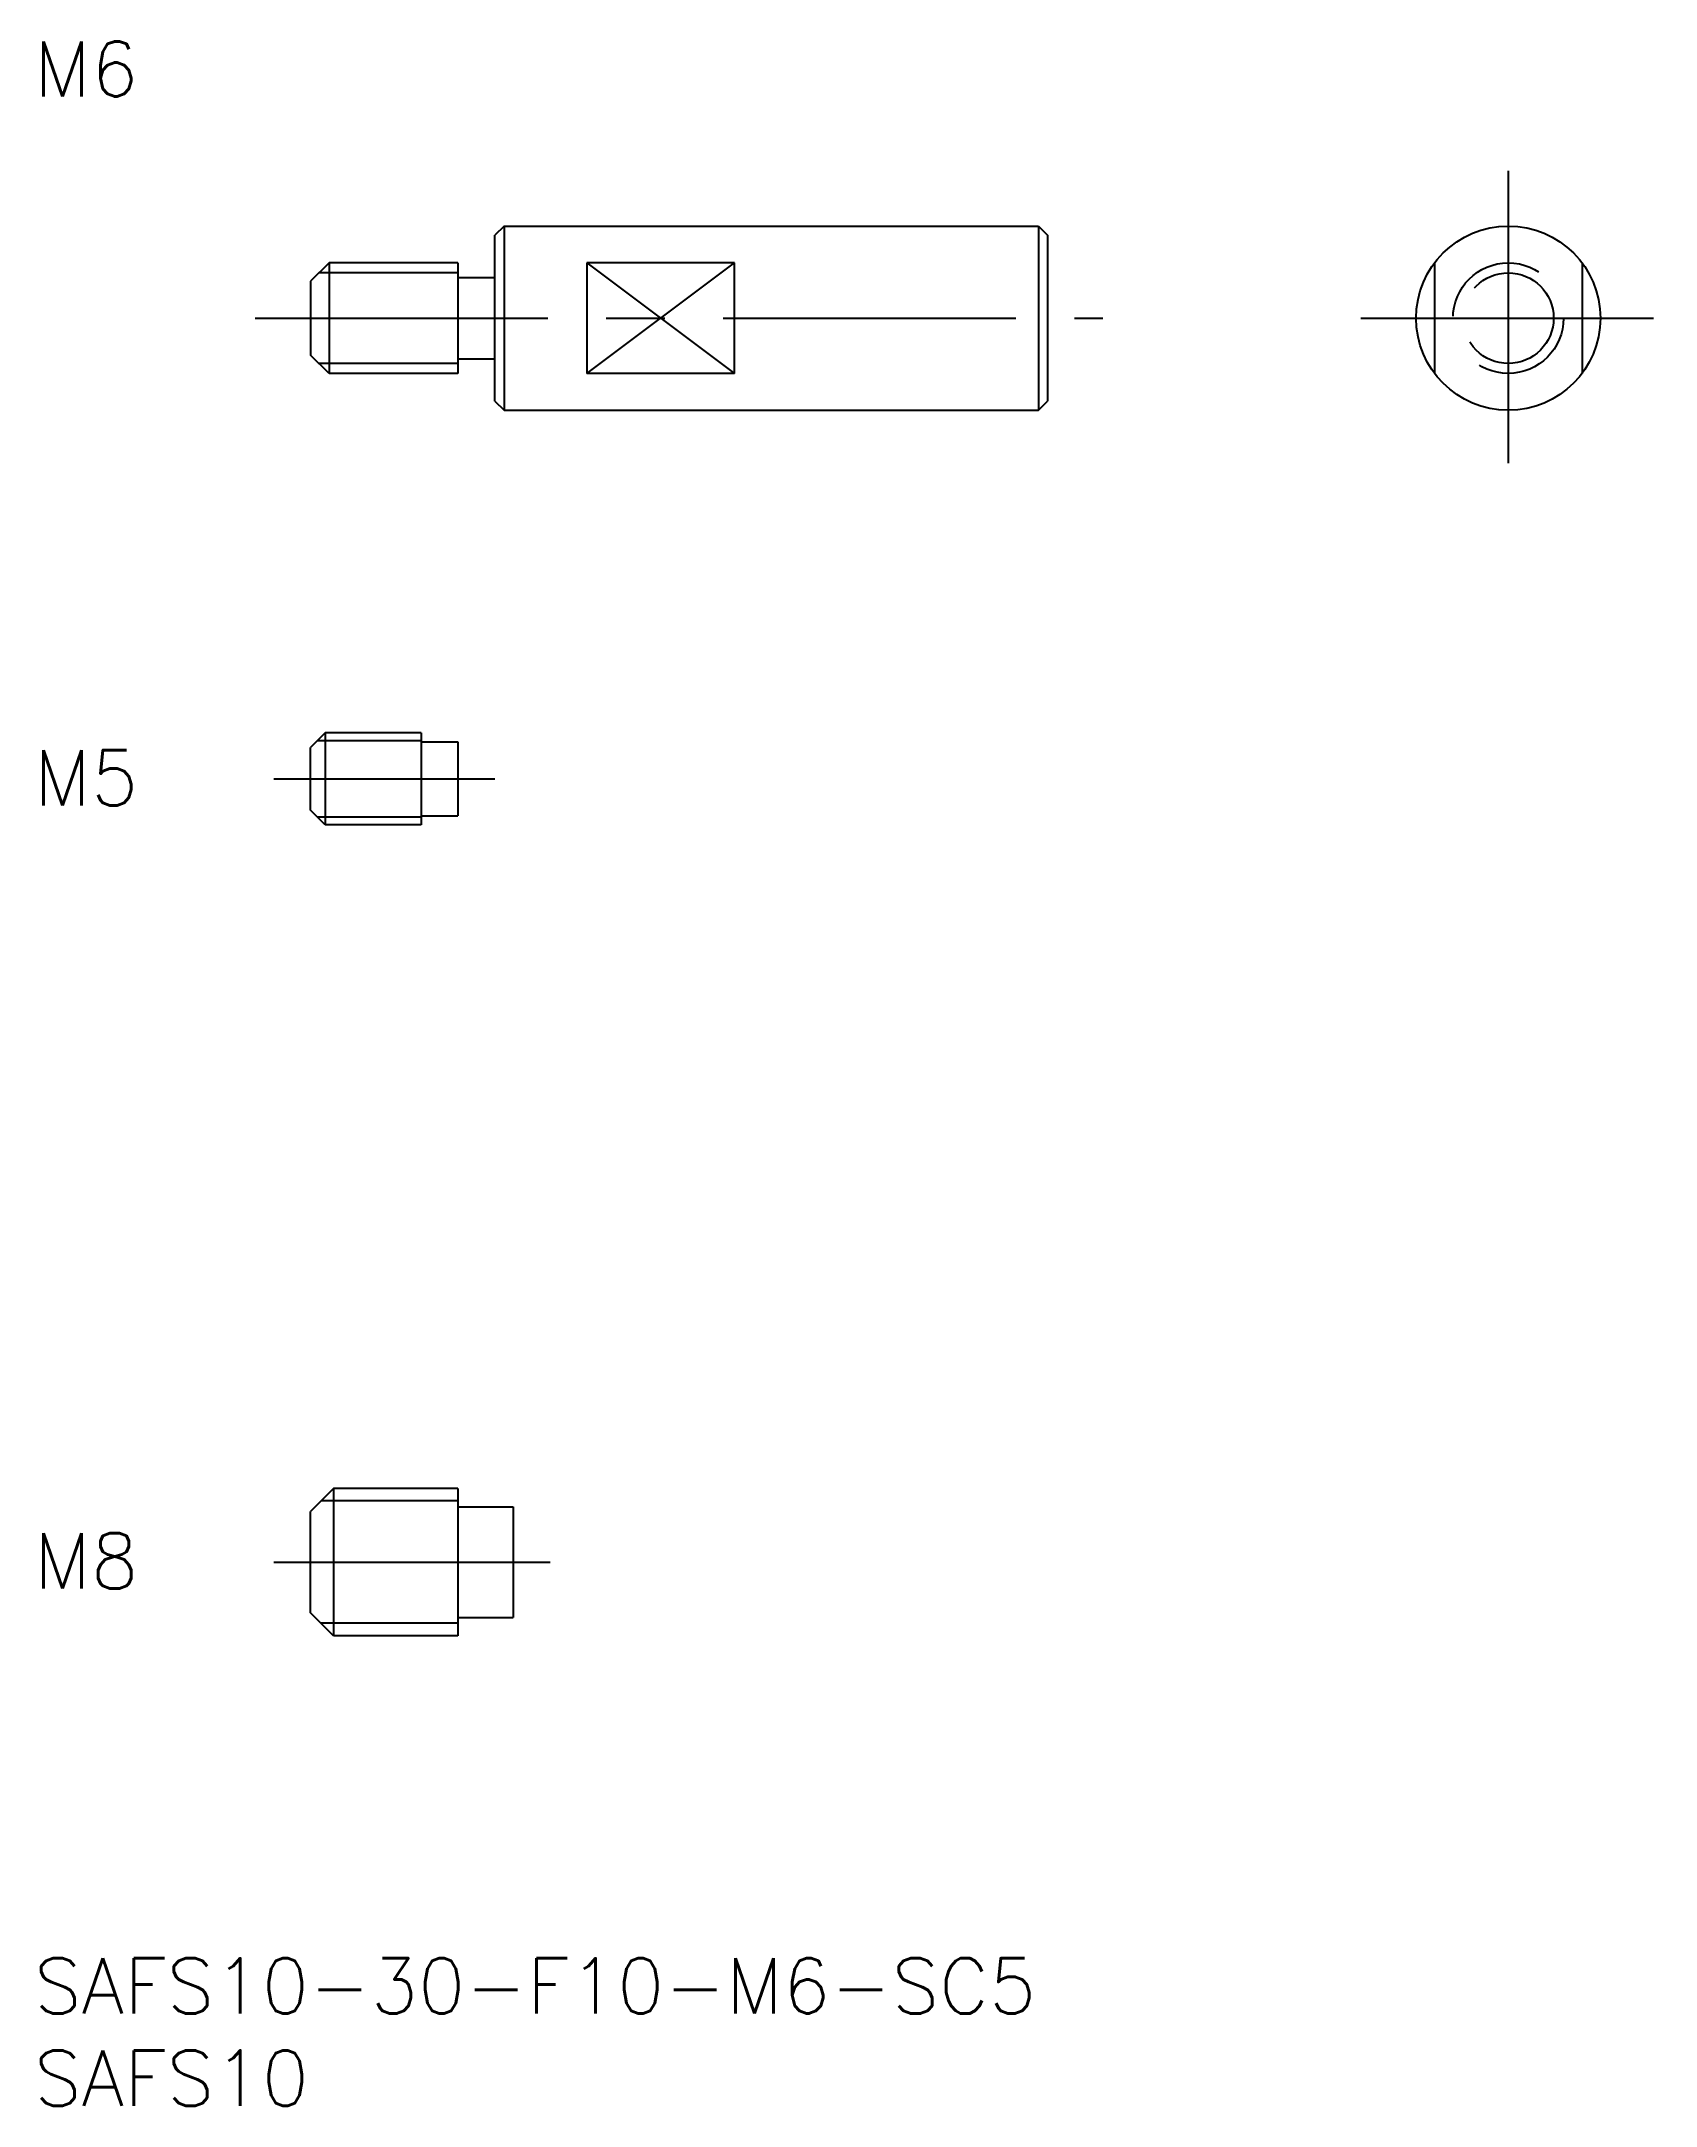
# Model space of a CAD drawing. Extents: x 0 to 88, y -8 to 104.
import ezdxf

# ---------------------------------------------------------------- set-up
doc = ezdxf.new("R2010")
doc.units = 0
doc.header["$LTSCALE"] = 0.5
doc.linetypes.add('CENTER', pattern=[50.8, 31.75, -6.35, 6.35, -6.35])
doc.linetypes.add('DASHED', pattern=[19.05, 12.7, -6.35])
for name, color, linetype in [('MSM_CENTER', 1, 'CENTER'), ('MSM_CONTINUOUS', 7, 'CONTINUOUS'), ('MSM_DASHED', 4, 'DASHED'), ('MSM_NARROW', 5, 'CONTINUOUS'), ('MSM_PART_NUMBER', 7, 'CONTINUOUS')]:
    doc.layers.add(name, color=color, linetype=linetype)
doc.styles.get("Standard").update_dxf_attribs({"font": 'txt.shx', "height": 1, "bigfont": 'bigfont.shx'})

# ---------------------------------------------------------------- blocks, each defined once
blk = doc.blocks.new('*U8')
at = {"layer": 'MSM_PART_NUMBER'}
blk.add_text('SAFS10-30-F10-M6-SC5', height=3, dxfattribs=at).set_placement((0, -3))
blk = doc.blocks.new('*U9')
at = {"layer": 'MSM_PART_NUMBER'}
blk.add_text('SAFS10', height=3, dxfattribs=at).set_placement((0, -8))
blk = doc.blocks.new('*U10')
at = {"layer": 'MSM_PART_NUMBER'}
blk.add_text('M8', height=3, dxfattribs=at).set_placement((0, 20.06))
blk = doc.blocks.new('*U11')
at = {"layer": 'MSM_PART_NUMBER'}
blk.add_text('M6', height=3, dxfattribs=at).set_placement((0, 101.02))
blk = doc.blocks.new('*U12')
at = {"layer": 'MSM_PART_NUMBER'}
blk.add_text('M5', height=3, dxfattribs=at).set_placement((0, 62.56))

msp = doc.modelspace()

# ---------------------------------------------------------------- linework, layer by layer
at = {"layer": 'MSM_CENTER'}
for p, q in [((80, 97), (80, 81)), ((12, 89), (58, 89)), ((72, 89), (88, 89)), ((13, 64), (25, 64)), ((13, 21.5), (28, 21.5))]:
    msp.add_line(p, q, dxfattribs=at)
at = {"layer": 'MSM_CONTINUOUS'}
for p, q in [((25.5, 94), (25, 93.5)), ((25, 84.5), (25, 93.5)), ((25.5, 94), (54.5, 94)), ((25.5, 94), (25.5, 84)), ((54.5, 94), (54.5, 84)), ((54.5, 94), (55, 93.5)), ((55, 93.5), (55, 84.5)), ((16, 92), (15, 91)), ((23, 92), (16, 92)), ((16, 92), (16, 86)), ((23, 92), (23, 86)), ((38, 92), (30, 92)), ((30, 92), (30, 86)), ((38, 86), (38, 92)), ((15, 91), (15, 87)), ((23, 91.2), (25, 91.2)), ((16, 86), (15, 87)), ((23, 86.8), (25, 86.8)), ((23, 86), (16, 86)), ((38, 86), (30, 86)), ((25, 84.5), (25.5, 84)), ((54.5, 84), (55, 84.5)), ((25.5, 84), (54.5, 84)), ((15.8, 66.5), (15, 65.7)), ((21, 66.5), (15.8, 66.5)), ((15.8, 66.5), (15.8, 61.5)), ((21, 66.5), (21, 61.5)), ((15, 62.3), (15, 65.7)), ((21, 66), (23, 66)), ((23, 66), (23, 62)), ((15.8, 61.5), (15, 62.3)), ((21, 62), (23, 62)), ((21, 61.5), (15.8, 61.5)), ((16.25, 25.5), (15, 24.25)), ((23, 25.5), (16.25, 25.5)), ((16.25, 25.5), (16.25, 17.5)), ((23, 25.5), (23, 17.5)), ((15, 18.75), (15, 24.25)), ((23, 24.5), (26, 24.5)), ((26, 24.5), (26, 18.5)), ((16.25, 17.5), (15, 18.75)), ((23, 18.5), (26, 18.5)), ((23, 17.5), (16.25, 17.5))]:
    msp.add_line(p, q, dxfattribs=at)
msp.add_circle((80, 89), 5, dxfattribs=at)
at = {"layer": 'MSM_DASHED'}
for p, q in [((76, 92), (76, 86)), ((84, 92), (84, 86))]:
    msp.add_line(p, q, dxfattribs=at)
for radius in [3, 2.46]:
    msp.add_circle((80, 89), radius, dxfattribs=at)
at = {"layer": 'MSM_NARROW'}
for p, q in [((30, 86), (38, 92)), ((30, 92), (38, 86)), ((23, 91.46), (15.46, 91.46)), ((23, 86.54), (15.46, 86.54)), ((21, 66.07), (15.37, 66.07)), ((21, 61.93), (15.37, 61.93)), ((23, 24.82), (15.57, 24.82)), ((23, 18.18), (15.57, 18.18))]:
    msp.add_line(p, q, dxfattribs=at)

# ---------------------------------------------------------------- block references
at = {"layer": 'MSM_CONTINUOUS'}
for name in ['*U11', '*U12', '*U10', '*U8', '*U9']:
    msp.add_blockref(name, (0, 0), dxfattribs=at)

doc.saveas('drawing.dxf')
